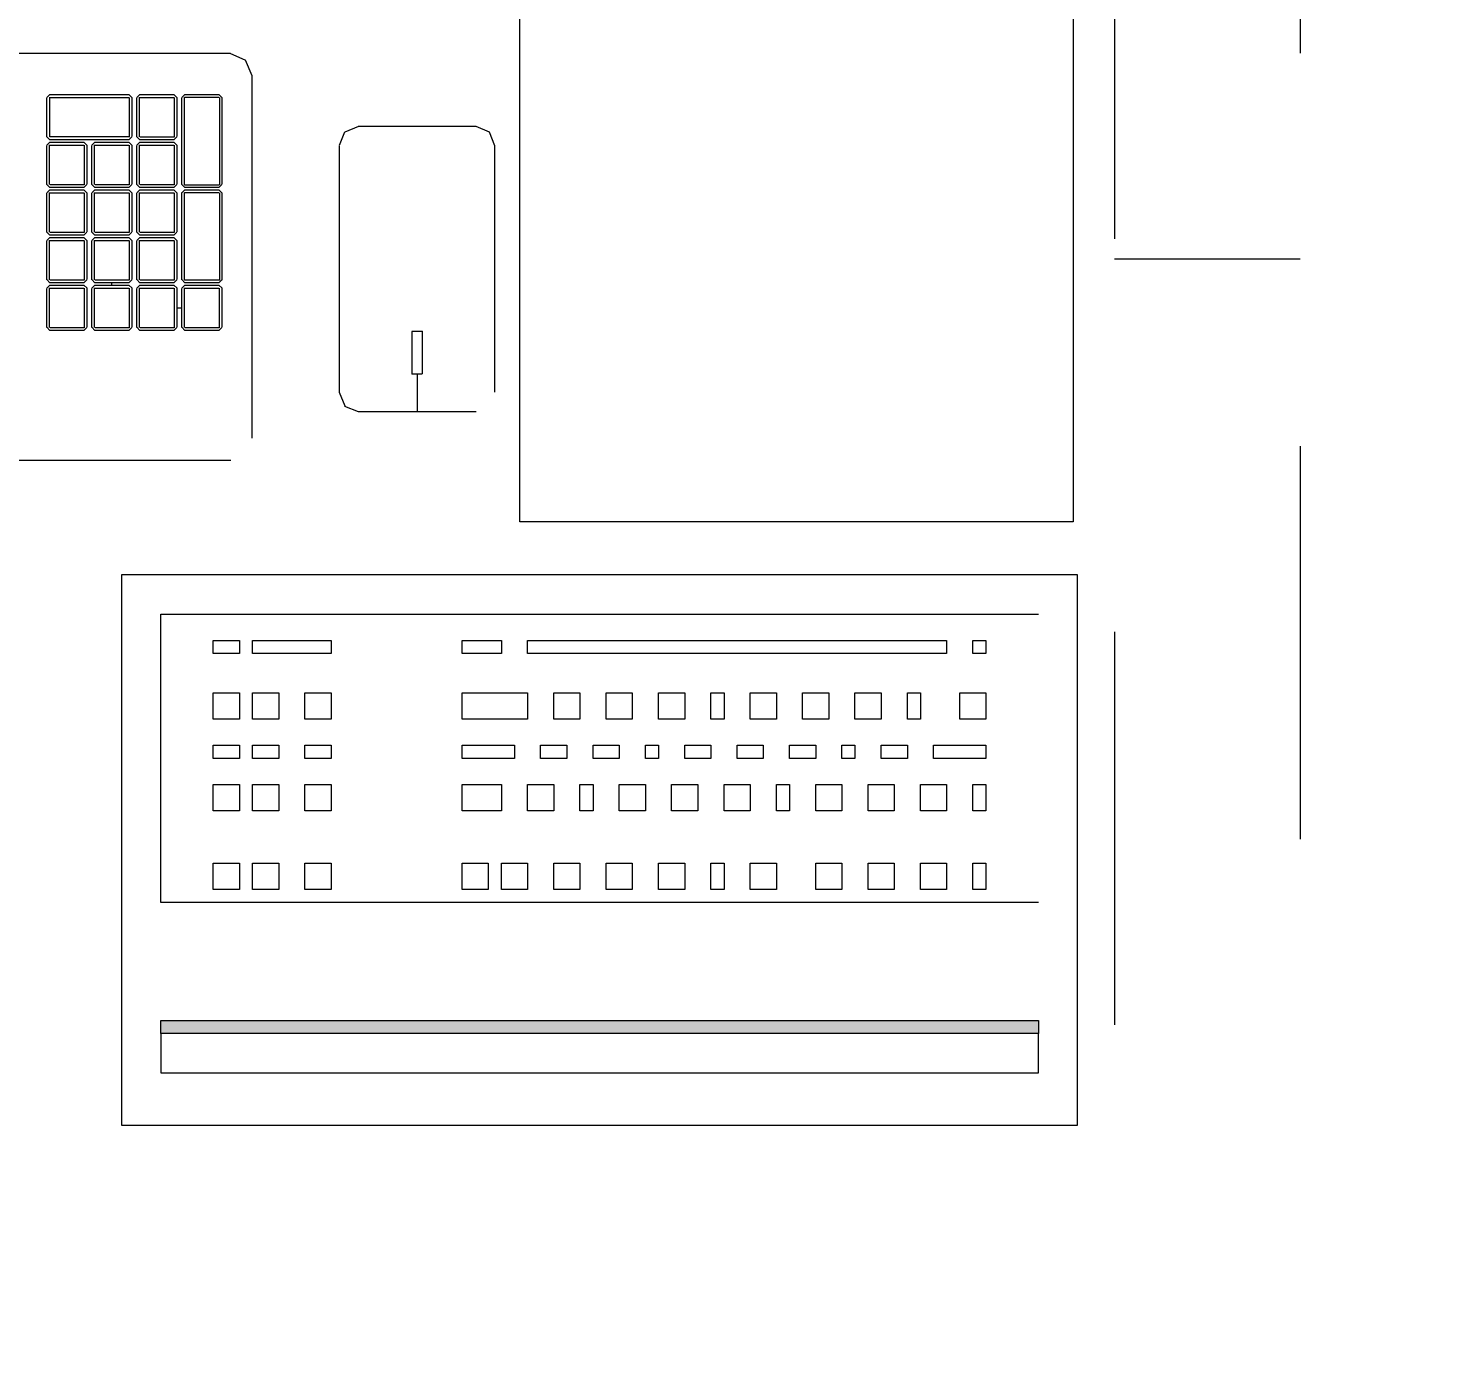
# Model space of a CAD drawing. Header units: millimetres. Extents: x 0 to 9483559, y -180456 to 305735.
# Drawn here: x 448595 to 449166, y 4871 to 5407 of the extents above; entities that cross this region are included whole.
import ezdxf
from ezdxf.enums import TextEntityAlignment as Align

# ---------------------------------------------------------------- set-up
doc = ezdxf.new("R2018")
doc.units = ezdxf.units.MM
doc.linetypes.add('Штрих', pattern=[6.35, 3.175, -3.175])
for name, color, linetype, lineweight in [('_TEXT', 7, 'Continuous', 30), ('АР_Маркер экспликации', 239, 'Continuous', 13), ('АР_Номер помещения', 250, 'Continuous', 9)]:
    doc.layers.add(name, color=color, linetype=linetype, lineweight=lineweight)
doc.layers.add('EI_DIMS_DETAIL', color=7, linetype='Continuous')
doc.layers.add('АР_лестницы', color=7, linetype='Continuous', lineweight=15, true_color=0xff24ff)
doc.layers.add('ТХ_ОБЩЕЕ', color=7, linetype='Continuous', lineweight=0, true_color=0x7b7b7b)
doc.layers.add('АР_Названия помещений', color=124, linetype='Continuous', lineweight=5, plot=False)
doc.layers.add('АР_Помещения_площадь', color=19, linetype='Continuous', lineweight=9, plot=False)
doc.styles.add('ISOCPEUR', font='', dxfattribs={"height": 250})
doc.styles.get("Standard").update_dxf_attribs({"font": 'GOST.TTF'})
doc.styles.add('ГОСТ 2.304', font='CS_Gost2304.shx', dxfattribs={"oblique": 10})
doc.styles.get('ISOCPEUR').set_extended_font_data('ISOCPEUR', italic=True)
doc.dimstyles.new('СПДС', dxfattribs={"dimscale": 100, "dimtxt": 2.5, "dimasz": 2.5, "dimexe": 2, "dimexo": 0.625, "dimgap": 1, "dimtad": 1, "dimdec": 0, "dimrnd": 5, "dimtxsty": 'ГОСТ 2.304', "dimblk": 'OBLIQUE', "dimblk1": 'OBLIQUE', "dimblk2": 'OBLIQUE', "dimcen": 2.5, "dimdle": 2, "dimadec": 0, "dimazin": 2, "dimtfac": 0.75, "dimtdec": 4, "dimtmove": 1, "dimatfit": 3, "dimfxl": 1, "dimtfill": 1, "dimtolj": 1, "dimarcsym": 1})

# ---------------------------------------------------------------- blocks, each defined once
blk = doc.blocks.new('*U333')
at = {"color": 7, "style": 'ISOCPEUR', "width": 0.7, "flags": 1}
blk.add_attdef('КАТЕГОРИЯ', (-499.17, -2092.19), '', height=250, dxfattribs=at)
at = {"layer": 'АР_Номер помещения', "color": 7, "style": 'ISOCPEUR', "width": 0.7}
blk.add_attdef('НОМЕР_ПОМЕЩЕНИЯ', text='', height=300, dxfattribs=at).set_placement((-13874.5, 6637.55), align=Align.MIDDLE_CENTER)
at = {"layer": 'АР_Помещения_площадь', "color": 7, "lineweight": 30, "width": 0.7, "flags": 104}
blk.add_attdef('ИМЯ_ПОМЕЩЕНИЯ', text='', height=100, dxfattribs=at).set_placement((157.63, 1217.14), align=Align.MIDDLE_CENTER)
at = {"layer": 'АР_Помещения_площадь', "color": 7, "style": 'ISOCPEUR', "width": 0.7}
blk.add_attdef('ПЛОЩАДЬ_ПОМЕЩЕНИЯ', text='', height=200, dxfattribs=at).set_placement((-12654.58, 407.67), align=Align.MIDDLE_RIGHT)
blk = doc.blocks.new('*U328')
at = {"color": 7, "style": 'ISOCPEUR', "width": 0.7, "flags": 1}
blk.add_attdef('КАТЕГОРИЯ', (-499.17, -2092.19), '', height=250, dxfattribs=at)
at = {"layer": 'АР_Номер помещения', "color": 7, "style": 'ISOCPEUR', "width": 0.7}
blk.add_attdef('НОМЕР_ПОМЕЩЕНИЯ', text='', height=300, dxfattribs=at).set_placement((-12706.03, 14288.98), align=Align.MIDDLE_CENTER)
at = {"layer": 'АР_Помещения_площадь', "color": 7, "style": 'ISOCPEUR', "width": 0.7}
blk.add_attdef('ПЛОЩАДЬ_ПОМЕЩЕНИЯ', text='', height=200, dxfattribs=at).set_placement((-12401.87, 13466.71), align=Align.MIDDLE_RIGHT)
at = {"layer": 'АР_Помещения_площадь', "color": 7, "lineweight": 30, "width": 0.7, "flags": 104}
blk.add_attdef('ИМЯ_ПОМЕЩЕНИЯ', text='', height=100, dxfattribs=at).set_placement((157.63, 1217.14), align=Align.MIDDLE_CENTER)
blk = doc.blocks.new('A$C064f767a')
at = {"layer": 'АР_лестницы', "linetype": 'Штрих', "lineweight": 9, "ltscale": 50}
blk.add_line((7180, 1549.58), (7105, 1549.58), dxfattribs=at)
for points in [[(4180, 1159.05), (4180, 2109.05), (7180, 2109.05), (7180, 1159.05)], [(4255, 1159.05), (4255, 2034.05), (7105, 2034.05), (7105, 1159.05)]]:
    blk.add_lwpolyline(points, dxfattribs=at)
blk = doc.blocks.new('table oborud')
at = {"lineweight": 9, "elevation": 0}
blk.add_lwpolyline([(743413.46, 689148.36), (743898.7, 689148.36), (743898.7, 688924.76), (743413.46, 688924.76)], close=True, dxfattribs=at)
at = {"layer": 'ТХ_ОБЩЕЕ'}
for points in [[(743438.31, 689707.91), (743438.31, 689265.16)], [(743602.61, 689265.29), (743602.61, 689708.04)], [(743490.76, 689338.24), (743492.01, 689339.49)], [(743491.96, 689339.44), (743507.71, 689339.44)], [(743507.81, 689339.44), (743509.06, 689338.19)], [(743510.01, 689338.24), (743511.26, 689339.49)], [(743511.18, 689339.44), (743526.93, 689339.44)], [(743527.06, 689339.44), (743528.31, 689338.19)], [(743529.23, 689338.24), (743530.48, 689339.49)], [(743530.43, 689339.44), (743546.18, 689339.44)], [(743546.31, 689339.44), (743547.56, 689338.19)], [(743548.48, 689338.24), (743549.73, 689339.49)], [(743549.68, 689339.44), (743565.43, 689339.44)], [(743565.53, 689339.44), (743566.78, 689338.19)], [(743567.73, 689338.24), (743568.98, 689339.49)], [(743568.93, 689339.44), (743584.68, 689339.44)], [(743584.78, 689339.44), (743586.03, 689338.19)], [(743490.76, 689324.46), (743490.76, 689338.21)], [(743491.86, 689338.26), (743491.86, 689338.26)], [(743491.86, 689324.41), (743491.86, 689338.16)], [(743491.91, 689338.34), (743507.91, 689338.34)], [(743507.83, 689338.34), (743507.83, 689338.34)], [(743507.88, 689338.26), (743507.88, 689324.51)], [(743509.01, 689338.24), (743509.01, 689324.49)], [(743510.01, 689324.46), (743510.01, 689338.21)], [(743511.11, 689338.26), (743511.11, 689338.26)], [(743511.11, 689324.41), (743511.11, 689338.16)], [(743511.16, 689338.34), (743527.16, 689338.34)], [(743527.08, 689338.34), (743527.08, 689338.34)], [(743527.13, 689338.26), (743527.13, 689324.51)], [(743528.23, 689338.24), (743528.23, 689324.49)], [(743529.23, 689324.46), (743529.23, 689338.21)], [(743530.36, 689338.26), (743530.36, 689338.26)], [(743530.36, 689324.41), (743530.36, 689338.16)], [(743530.41, 689338.34), (743546.41, 689338.34)], [(743546.33, 689338.34), (743546.33, 689338.34)], [(743546.38, 689338.26), (743546.38, 689324.51)], [(743547.48, 689338.24), (743547.48, 689324.49)], [(743548.48, 689324.46), (743548.48, 689338.21)], [(743549.61, 689338.26), (743549.61, 689338.26)], [(743549.61, 689324.41), (743549.61, 689338.16)], [(743549.66, 689338.34), (743565.66, 689338.34)], [(743565.58, 689338.34), (743565.58, 689338.34)], [(743565.63, 689338.26), (743565.63, 689324.51)], [(743566.73, 689338.24), (743566.73, 689324.49)], [(743567.73, 689306.29), (743567.73, 689338.29)], [(743568.88, 689338.29), (743568.88, 689338.29)], [(743568.88, 689306.24), (743568.88, 689338.24)], [(743568.91, 689338.29), (743584.91, 689338.29)], [(743584.83, 689338.29), (743584.83, 689306.29)], [(743585.98, 689338.24), (743585.98, 689306.24)], [(743491.96, 689323.26), (743490.71, 689324.51)], [(743507.83, 689324.36), (743491.83, 689324.36)], [(743491.91, 689324.36), (743491.91, 689324.36)], [(743507.81, 689323.26), (743492.06, 689323.26)], [(743509.01, 689324.46), (743507.76, 689323.21)], [(743507.88, 689324.41), (743507.88, 689324.41)], [(743511.18, 689323.26), (743509.93, 689324.51)], [(743527.08, 689324.36), (743511.08, 689324.36)], [(743511.16, 689324.36), (743511.16, 689324.36)], [(743527.06, 689323.26), (743511.31, 689323.26)], [(743528.23, 689324.46), (743526.98, 689323.21)], [(743527.13, 689324.41), (743527.13, 689324.41)], [(743530.43, 689323.26), (743529.18, 689324.51)], [(743546.33, 689324.36), (743530.33, 689324.36)], [(743530.41, 689324.36), (743530.41, 689324.36)], [(743546.31, 689323.26), (743530.56, 689323.26)], [(743547.48, 689324.46), (743546.23, 689323.21)], [(743546.38, 689324.41), (743546.38, 689324.41)], [(743549.68, 689323.26), (743548.43, 689324.51)], [(743565.58, 689324.36), (743549.58, 689324.36)], [(743549.66, 689324.36), (743549.66, 689324.36)], [(743565.53, 689323.26), (743549.78, 689323.26)], [(743566.73, 689324.46), (743565.48, 689323.21)], [(743565.63, 689324.41), (743565.63, 689324.41)], [(743490.76, 689320.06), (743492.01, 689321.31)], [(743490.76, 689306.29), (743490.76, 689320.04)], [(743491.86, 689320.09), (743491.86, 689320.09)], [(743491.86, 689306.24), (743491.86, 689319.99)], [(743491.91, 689320.16), (743507.91, 689320.16)], [(743491.96, 689321.26), (743507.71, 689321.26)], [(743507.81, 689321.26), (743509.06, 689320.01)], [(743507.83, 689320.16), (743507.83, 689320.16)], [(743507.88, 689320.09), (743507.88, 689306.34)], [(743509.01, 689320.06), (743509.01, 689306.31)], [(743510.01, 689320.06), (743511.26, 689321.31)], [(743510.01, 689306.29), (743510.01, 689320.04)], [(743511.11, 689320.09), (743511.11, 689320.09)], [(743511.11, 689306.24), (743511.11, 689319.99)], [(743511.16, 689320.16), (743527.16, 689320.16)], [(743511.18, 689321.26), (743526.93, 689321.26)], [(743527.06, 689321.26), (743528.31, 689320.01)], [(743527.08, 689320.16), (743527.08, 689320.16)], [(743527.13, 689320.09), (743527.13, 689306.34)], [(743528.23, 689320.06), (743528.23, 689306.31)], [(743529.23, 689320.06), (743530.48, 689321.31)], [(743529.23, 689306.29), (743529.23, 689320.04)], [(743530.36, 689320.09), (743530.36, 689320.09)], [(743530.36, 689306.24), (743530.36, 689319.99)], [(743530.41, 689320.16), (743546.41, 689320.16)], [(743530.43, 689321.26), (743546.18, 689321.26)], [(743546.31, 689321.26), (743547.56, 689320.01)], [(743546.33, 689320.16), (743546.33, 689320.16)], [(743546.38, 689320.09), (743546.38, 689306.34)], [(743547.48, 689320.06), (743547.48, 689306.31)], [(743548.48, 689320.06), (743549.73, 689321.31)], [(743548.48, 689306.29), (743548.48, 689320.04)], [(743549.61, 689320.09), (743549.61, 689320.09)], [(743549.61, 689306.24), (743549.61, 689319.99)], [(743549.66, 689320.16), (743565.66, 689320.16)], [(743549.68, 689321.26), (743565.43, 689321.26)], [(743565.53, 689321.26), (743566.78, 689320.01)], [(743565.58, 689320.16), (743565.58, 689320.16)], [(743565.63, 689320.09), (743565.63, 689306.34)], [(743566.73, 689320.06), (743566.73, 689306.31)], [(743509.01, 689313.16), (743510.01, 689313.16)], [(743491.96, 689305.09), (743490.71, 689306.34)], [(743507.83, 689306.19), (743491.83, 689306.19)], [(743491.91, 689306.19), (743491.91, 689306.19)], [(743509.01, 689306.29), (743507.76, 689305.04)], [(743507.88, 689306.24), (743507.88, 689306.24)], [(743511.18, 689305.09), (743509.93, 689306.34)], [(743527.08, 689306.19), (743511.08, 689306.19)], [(743511.16, 689306.19), (743511.16, 689306.19)], [(743528.23, 689306.29), (743526.98, 689305.04)], [(743527.13, 689306.24), (743527.13, 689306.24)], [(743530.43, 689305.09), (743529.18, 689306.34)], [(743546.33, 689306.19), (743530.33, 689306.19)], [(743530.41, 689306.19), (743530.41, 689306.19)], [(743547.48, 689306.29), (743546.23, 689305.04)], [(743546.38, 689306.24), (743546.38, 689306.24)], [(743549.68, 689305.09), (743548.43, 689306.34)], [(743565.58, 689306.19), (743549.58, 689306.19)], [(743549.66, 689306.19), (743549.66, 689306.19)], [(743566.73, 689306.29), (743565.48, 689305.04)], [(743565.63, 689306.24), (743565.63, 689306.24)], [(743568.93, 689305.09), (743567.68, 689306.34)], [(743584.83, 689306.24), (743568.83, 689306.24)], [(743568.91, 689306.24), (743568.91, 689306.24)], [(743585.98, 689306.29), (743584.73, 689305.04)], [(743490.76, 689301.89), (743492.01, 689303.14)], [(743490.76, 689288.09), (743490.76, 689301.84)], [(743491.86, 689301.91), (743491.86, 689301.91)], [(743491.86, 689288.06), (743491.86, 689301.81)], [(743491.91, 689301.96), (743507.91, 689301.96)], [(743491.96, 689303.09), (743507.71, 689303.09)], [(743507.81, 689305.09), (743492.06, 689305.09)], [(743507.81, 689303.09), (743509.06, 689301.84)], [(743507.83, 689301.96), (743507.83, 689301.96)], [(743507.88, 689301.91), (743507.88, 689288.16)], [(743509.01, 689301.89), (743509.01, 689288.14)], [(743510.01, 689301.89), (743511.26, 689303.14)], [(743510.01, 689288.09), (743510.01, 689301.84)], [(743511.11, 689301.91), (743511.11, 689301.91)], [(743511.11, 689288.06), (743511.11, 689301.81)], [(743511.16, 689301.96), (743527.16, 689301.96)], [(743511.18, 689303.09), (743526.93, 689303.09)], [(743527.06, 689305.09), (743511.31, 689305.09)], [(743527.06, 689303.09), (743528.31, 689301.84)], [(743527.08, 689301.96), (743527.08, 689301.96)], [(743527.13, 689301.91), (743527.13, 689288.16)], [(743528.23, 689301.89), (743528.23, 689288.14)], [(743529.23, 689301.89), (743530.48, 689303.14)], [(743529.23, 689288.09), (743529.23, 689301.84)], [(743530.36, 689301.91), (743530.36, 689301.91)], [(743530.36, 689288.06), (743530.36, 689301.81)], [(743530.41, 689301.96), (743546.41, 689301.96)], [(743530.43, 689303.09), (743546.18, 689303.09)], [(743546.31, 689305.09), (743530.56, 689305.09)], [(743546.31, 689303.09), (743547.56, 689301.84)], [(743546.33, 689301.96), (743546.33, 689301.96)], [(743546.38, 689301.91), (743546.38, 689288.16)], [(743547.48, 689301.89), (743547.48, 689288.14)], [(743548.48, 689301.89), (743549.73, 689303.14)], [(743548.48, 689288.09), (743548.48, 689301.84)], [(743549.61, 689301.91), (743549.61, 689301.91)], [(743549.61, 689288.06), (743549.61, 689301.81)], [(743549.66, 689301.96), (743565.66, 689301.96)], [(743549.68, 689303.09), (743565.43, 689303.09)], [(743565.53, 689305.09), (743549.78, 689305.09)], [(743565.53, 689303.09), (743566.78, 689301.84)], [(743565.58, 689301.96), (743565.58, 689301.96)], [(743565.63, 689301.91), (743565.63, 689288.16)], [(743566.73, 689301.89), (743566.73, 689288.14)], [(743567.73, 689301.89), (743568.98, 689303.14)], [(743567.73, 689288.09), (743567.73, 689301.84)], [(743568.83, 689301.91), (743568.83, 689301.91)], [(743568.83, 689288.06), (743568.83, 689301.81)], [(743568.91, 689301.96), (743584.91, 689301.96)], [(743568.93, 689303.09), (743584.68, 689303.09)], [(743584.78, 689305.09), (743569.03, 689305.09)], [(743584.78, 689303.09), (743586.03, 689301.84)], [(743584.83, 689301.96), (743584.83, 689301.96)], [(743584.88, 689301.91), (743584.88, 689288.16)], [(743585.98, 689301.89), (743585.98, 689288.14)], [(743491.96, 689286.91), (743490.71, 689288.16)], [(743509.01, 689288.09), (743507.76, 689286.84)], [(743507.88, 689288.06), (743507.88, 689288.06)], [(743511.18, 689286.91), (743509.93, 689288.16)], [(743528.23, 689288.09), (743526.98, 689286.84)], [(743527.13, 689288.06), (743527.13, 689288.06)], [(743530.43, 689286.91), (743529.18, 689288.16)], [(743547.48, 689288.09), (743546.23, 689286.84)], [(743546.38, 689288.06), (743546.38, 689288.06)], [(743549.68, 689286.91), (743548.43, 689288.16)], [(743566.73, 689288.09), (743565.48, 689286.84)], [(743565.63, 689288.06), (743565.63, 689288.06)], [(743568.93, 689286.91), (743567.68, 689288.16)], [(743585.98, 689288.09), (743584.73, 689286.84)], [(743584.88, 689288.06), (743584.88, 689288.06)], [(743490.76, 689283.71), (743492.01, 689284.96)], [(743490.76, 689269.91), (743490.76, 689283.66)], [(743507.83, 689288.01), (743491.83, 689288.01)], [(743491.86, 689283.74), (743491.86, 689283.74)], [(743491.86, 689269.89), (743491.86, 689283.64)], [(743491.91, 689288.01), (743491.91, 689288.01)], [(743491.91, 689283.79), (743507.91, 689283.79)], [(743491.96, 689284.91), (743507.71, 689284.91)], [(743507.81, 689286.91), (743492.06, 689286.91)], [(743499.88, 689286.91), (743499.88, 689284.91)], [(743507.81, 689284.91), (743509.06, 689283.66)], [(743507.83, 689283.79), (743507.83, 689283.79)], [(743507.88, 689283.74), (743507.88, 689269.99)], [(743509.01, 689283.71), (743509.01, 689269.96)], [(743510.01, 689283.71), (743511.26, 689284.96)], [(743510.01, 689269.91), (743510.01, 689283.66)], [(743511.01, 689283.74), (743511.26, 689283.99)], [(743511.01, 689269.89), (743511.01, 689283.64)], [(743527.08, 689288.01), (743511.08, 689288.01)], [(743511.16, 689288.01), (743511.16, 689288.01)], [(743511.16, 689283.89), (743546.41, 689283.89)], [(743511.18, 689284.91), (743546.43, 689284.91)], [(743527.06, 689286.91), (743511.31, 689286.91)], [(743546.33, 689288.01), (743530.33, 689288.01)], [(743530.41, 689288.01), (743530.41, 689288.01)], [(743546.31, 689286.91), (743530.56, 689286.91)], [(743546.31, 689284.91), (743547.56, 689283.66)], [(743546.33, 689283.89), (743546.58, 689283.64)], [(743546.48, 689283.74), (743546.48, 689269.99)], [(743547.48, 689283.71), (743547.48, 689269.96)], [(743548.48, 689283.71), (743549.73, 689284.96)], [(743548.48, 689269.91), (743548.48, 689283.66)], [(743549.48, 689283.74), (743549.73, 689283.99)], [(743549.48, 689269.89), (743549.48, 689283.64)], [(743565.58, 689288.01), (743549.58, 689288.01)], [(743549.66, 689288.01), (743549.66, 689288.01)], [(743549.66, 689283.89), (743584.91, 689283.89)], [(743549.68, 689284.91), (743584.68, 689284.91)], [(743565.53, 689286.91), (743549.78, 689286.91)], [(743584.83, 689288.01), (743568.83, 689288.01)], [(743568.91, 689288.01), (743568.91, 689288.01)], [(743584.78, 689286.91), (743569.03, 689286.91)], [(743584.78, 689284.91), (743586.03, 689283.66)], [(743584.81, 689283.89), (743585.06, 689283.64)], [(743584.98, 689283.74), (743584.98, 689269.99)], [(743585.98, 689283.71), (743585.98, 689269.96)], [(743491.96, 689268.74), (743490.71, 689269.99)], [(743507.83, 689269.84), (743491.83, 689269.84)], [(743491.91, 689269.84), (743491.91, 689269.84)], [(743507.81, 689268.74), (743492.06, 689268.74)], [(743509.01, 689269.91), (743507.76, 689268.66)], [(743507.88, 689269.89), (743507.88, 689269.89)], [(743511.18, 689268.74), (743509.93, 689269.99)], [(743511.16, 689269.74), (743510.91, 689269.99)], [(743546.31, 689268.74), (743511.06, 689268.74)], [(743546.33, 689269.74), (743511.08, 689269.74)], [(743547.48, 689269.91), (743546.23, 689268.66)], [(743546.48, 689269.89), (743546.23, 689269.64)], [(743549.68, 689268.74), (743548.43, 689269.99)], [(743549.66, 689269.74), (743549.41, 689269.99)], [(743584.81, 689269.74), (743549.56, 689269.74)], [(743584.78, 689268.74), (743549.78, 689268.74)], [(743585.98, 689269.91), (743584.73, 689268.66)], [(743584.98, 689269.89), (743584.73, 689269.64)], [(743599.83, 689259.11), (743602.58, 689265.36)], [(743447.28, 689256.46), (743593.53, 689256.46)], [(743593.61, 689256.46), (743599.86, 689259.21)], [(743465.78, 689221.31), (743460.28, 689219.06)], [(743565.31, 689221.31), (743465.81, 689221.31)], [(743570.88, 689219.14), (743565.38, 689221.39)], [(743460.21, 689219.14), (743457.96, 689213.64)], [(743573.06, 689213.56), (743570.81, 689219.06)], [(743458.06, 689213.56), (743458.06, 689166.06)], [(743573.06, 689166.14), (743573.06, 689213.64)], [(743490.33, 689192.01), (743473.08, 689192.01)], [(743473.18, 689192.01), (743473.18, 689187.76)], [(743490.33, 689187.69), (743490.33, 689191.94)], [(743473.18, 689189.86), (743457.93, 689189.86)], [(743473.18, 689187.69), (743490.43, 689187.69)], [(743570.88, 689160.56), (743573.13, 689166.06)], [(743465.78, 689158.41), (743565.28, 689158.41)], [(743565.31, 689158.41), (743570.81, 689160.66)]]:
    blk.add_lwpolyline(points, dxfattribs=at)
at = {"layer": 'ТХ_ОБЩЕЕ', "ltscale": 100, "transparency": 33554687}
for points in [[(743391.96, 688922.99), (743391.96, 689309.28), (743169.71, 689309.28), (743169.71, 688922.99)], [(743206.75, 688938.87), (743206.75, 689293.41), (743190.88, 689293.41), (743190.88, 688938.87), (743206.75, 688938.87), (743206.75, 689293.41), (743212.04, 689293.41), (743212.04, 688938.87)], [(743275.54, 689261.66), (743264.96, 689261.66), (743264.96, 689272.24), (743275.54, 689272.24)], [(743307.29, 689261.66), (743296.71, 689261.66), (743296.71, 689272.24), (743307.29, 689272.24)], [(743323.17, 689261.66), (743317.88, 689261.66), (743317.88, 689272.24), (743323.17, 689272.24)], [(743344.34, 689261.66), (743333.75, 689261.66), (743333.75, 689272.24), (743344.34, 689272.24)], [(743365.5, 689261.66), (743360.21, 689261.66), (743360.21, 689272.24), (743365.5, 689272.24)], [(743275.54, 689245.78), (743264.96, 689245.78), (743264.96, 689256.37), (743275.54, 689256.37)], [(743307.29, 689245.78), (743296.71, 689245.78), (743296.71, 689256.37), (743307.29, 689256.37)], [(743323.17, 689245.78), (743317.88, 689245.78), (743317.88, 689256.37), (743323.17, 689256.37)], [(743344.34, 689245.78), (743333.75, 689245.78), (743333.75, 689256.37), (743344.34, 689256.37)], [(743365.5, 689224.62), (743360.21, 689224.62), (743360.21, 689256.37), (743365.5, 689256.37)], [(743275.54, 689224.62), (743264.96, 689224.62), (743264.96, 689235.2), (743275.54, 689235.2)], [(743307.29, 689224.62), (743296.71, 689224.62), (743296.71, 689235.2), (743307.29, 689235.2)], [(743323.17, 689224.62), (743317.88, 689224.62), (743317.88, 689235.2), (743323.17, 689235.2)], [(743344.34, 689224.62), (743333.75, 689224.62), (743333.75, 689235.2), (743344.34, 689235.2)], [(743275.54, 689161.11), (743264.96, 689161.11), (743264.96, 689171.7), (743275.54, 689171.7)], [(743307.29, 689155.83), (743296.71, 689155.83), (743296.71, 689171.7), (743307.29, 689171.7)], [(743323.17, 689150.53), (743317.88, 689150.53), (743317.88, 689171.7), (743323.17, 689171.7)], [(743344.34, 689145.24), (743333.75, 689145.24), (743333.75, 689171.7), (743344.34, 689171.7)], [(743365.5, 689155.83), (743360.21, 689155.83), (743360.21, 689171.7), (743365.5, 689171.7)], [(743275.54, 689145.24), (743264.96, 689145.24), (743264.96, 689155.82), (743275.54, 689155.82)], [(743307.29, 689134.66), (743296.71, 689134.66), (743296.71, 689145.24), (743307.29, 689145.24)], [(743323.17, 689129.37), (743317.88, 689129.37), (743317.88, 689139.95), (743323.17, 689139.95)], [(743365.5, 688975.91), (743360.21, 688975.91), (743360.21, 689145.24), (743365.5, 689145.24)], [(743275.54, 689124.07), (743264.96, 689124.07), (743264.96, 689134.66), (743275.54, 689134.66)], [(743344.34, 689124.07), (743333.75, 689124.07), (743333.75, 689134.66), (743344.34, 689134.66)], [(743307.29, 689118.78), (743296.71, 689118.78), (743296.71, 689124.07), (743307.29, 689124.07)], [(743323.17, 689108.2), (743317.88, 689108.2), (743317.88, 689118.78), (743323.17, 689118.78)], [(743275.54, 689102.91), (743264.96, 689102.91), (743264.96, 689113.49), (743275.54, 689113.49)], [(743344.34, 689102.91), (743333.75, 689102.91), (743333.75, 689113.49), (743344.34, 689113.49)], [(743307.29, 689097.62), (743296.71, 689097.62), (743296.71, 689108.2), (743307.29, 689108.2)], [(743323.17, 689092.33), (743317.88, 689092.33), (743317.88, 689097.62), (743323.17, 689097.62)], [(743275.54, 689081.74), (743264.96, 689081.74), (743264.96, 689092.32), (743275.54, 689092.32)], [(743344.34, 689081.74), (743333.75, 689081.74), (743333.75, 689092.32), (743344.34, 689092.32)], [(743307.29, 689076.45), (743296.71, 689076.45), (743296.71, 689087.03), (743307.29, 689087.03)], [(743323.17, 689071.16), (743317.88, 689071.16), (743317.88, 689081.74), (743323.17, 689081.74)], [(743275.54, 689065.87), (743264.96, 689065.87), (743264.96, 689071.16), (743275.54, 689071.16)], [(743307.29, 689055.28), (743296.71, 689055.28), (743296.71, 689065.86), (743307.29, 689065.86)], [(743344.34, 689065.87), (743333.75, 689065.87), (743333.75, 689071.16), (743344.34, 689071.16)], [(743323.17, 689049.99), (743317.88, 689049.99), (743317.88, 689060.58), (743323.17, 689060.58)], [(743275.54, 689044.7), (743264.96, 689044.7), (743264.96, 689055.28), (743275.54, 689055.28)], [(743344.34, 689044.7), (743333.75, 689044.7), (743333.75, 689055.28), (743344.34, 689055.28)], [(743307.29, 689039.41), (743296.71, 689039.41), (743296.71, 689044.7), (743307.29, 689044.7)], [(743323.17, 689028.82), (743317.88, 689028.82), (743317.88, 689039.41), (743323.17, 689039.41)], [(743344.34, 689023.54), (743333.75, 689023.54), (743333.75, 689034.12), (743344.34, 689034.12)], [(743275.54, 689018.24), (743264.96, 689018.24), (743264.96, 689028.82), (743275.54, 689028.82)], [(743307.29, 689018.24), (743296.71, 689018.24), (743296.71, 689028.82), (743307.29, 689028.82)], [(743323.17, 689012.95), (743317.88, 689012.95), (743317.88, 689018.24), (743323.17, 689018.24)], [(743344.34, 689002.37), (743333.75, 689002.37), (743333.75, 689012.95), (743344.34, 689012.95)], [(743275.54, 688997.07), (743264.96, 688997.07), (743264.96, 689007.66), (743275.54, 689007.66)], [(743307.29, 688997.07), (743296.71, 688997.07), (743296.71, 689007.66), (743307.29, 689007.66)], [(743323.17, 688991.78), (743317.88, 688991.78), (743317.88, 689002.37), (743323.17, 689002.37)], [(743344.34, 688986.49), (743333.75, 688986.49), (743333.75, 688991.78), (743344.34, 688991.78)], [(743275.54, 688975.91), (743264.96, 688975.91), (743264.96, 688986.49), (743275.54, 688986.49)], [(743307.29, 688975.91), (743296.71, 688975.91), (743296.71, 688986.49), (743307.29, 688986.49)], [(743323.17, 688960.03), (743317.88, 688960.03), (743317.88, 688981.2), (743323.17, 688981.2)], [(743344.34, 688960.03), (743333.75, 688960.03), (743333.75, 688970.62), (743344.34, 688970.62)], [(743275.54, 688960.03), (743264.96, 688960.03), (743264.96, 688965.33), (743275.54, 688965.33)], [(743307.29, 688960.03), (743296.71, 688960.03), (743296.71, 688965.33), (743307.29, 688965.33)], [(743365.5, 688960.03), (743360.21, 688960.03), (743360.21, 688965.33), (743365.5, 688965.33)]]:
    blk.add_lwpolyline(points, close=True, dxfattribs=at)
for points in [[(743259.67, 689293.41), (743376.09, 689293.41)], [(743259.67, 688938.87), (743259.67, 689293.41)], [(743376.08, 689293.41), (743376.08, 688938.86)]]:
    blk.add_lwpolyline(points, dxfattribs=at)
blk.add_solid([(743206.75, 689293.4), (743206.75, 688938.86), (743212.04, 689293.4), (743212.04, 688938.86)], dxfattribs=at)
blk = doc.blocks.new('_Oblique')
at = {"color": 0, "linetype": 'ByBlock', "lineweight": -2}
blk.add_line((-0.5, -0.5), (0.5, 0.5), dxfattribs=at)
blk = doc.blocks.new('*D359')
at = {"layer": 'Defpoints', "color": 0, "lineweight": 9, "ltscale": 100, "transparency": 16777216}
for p in [(444010.96, 20376.16), (444010.96, 20376.16), (445201.44, 18553.14), (453609.49, 16877.32), (448082.63, 4891.3)]:
    blk.add_point(p, dxfattribs=at)
at = {"layer": 'EI_DIMS_DETAIL', "color": 0, "lineweight": -2, "ltscale": 100, "transparency": 16777216}
blk.add_arc((444010.96, 20376.16), 2177.31, 284.73216, 339.97226, dxfattribs=at)
at = {"layer": 'EI_DIMS_DETAIL', "color": 0, "lineweight": -2, "ltscale": 100, "transparency": 16777216, "xscale": 250, "yscale": 250, "zscale": 250}
for p, rotation in [((446056.59, 19630.49), 69.97225650439906), ((444564.65, 18270.43), 194.7321602299616)]:
    blk.add_blockref('_Oblique', p, dxfattribs=dict(at, rotation=rotation))
at = {"layer": 'EI_DIMS_DETAIL', "color": 0, "lineweight": 9, "ltscale": 100, "transparency": 16777216, "insert": (445326.2, 18933.37), "char_height": 250, "attachment_point": 5, "rotation": 42.3522, "style": 'ГОСТ 2.304', "bg_fill": 3, "box_fill_scale": 1.1, "bg_fill_color": 256, "bg_fill_true_color": 13158600, "bg_fill_transparency": 0}
blk.add_mtext('\\A1;55°', dxfattribs=at)
blk = doc.blocks.new('*D360')
at = {"layer": 'Defpoints', "color": 0, "lineweight": 9, "ltscale": 100, "transparency": 16777216}
for p in [(451688.79, 20393.7), (451698.26, 20391.21), (449365.95, 18538.1), (441929.37, 16801.47), (447495.79, 4455.94)]:
    blk.add_point(p, dxfattribs=at)
at = {"layer": 'EI_DIMS_DETAIL', "color": 0, "lineweight": -2, "ltscale": 100, "transparency": 16777216}
blk.add_arc((451700, 20397.82), 2984.35, 200.20755, 255.22626, dxfattribs=at)
at = {"layer": 'EI_DIMS_DETAIL', "color": 0, "lineweight": -2, "ltscale": 100, "transparency": 16777216, "xscale": 250, "yscale": 250, "zscale": 250}
for p, rotation in [((448899.34, 19366.96), 110.2075462126587), ((450938.98, 17512.13), 345.2262627049069)]:
    blk.add_blockref('_Oblique', p, dxfattribs=dict(at, rotation=rotation))
at = {"layer": 'EI_DIMS_DETAIL', "color": 0, "lineweight": 9, "ltscale": 100, "transparency": 16777216, "insert": (449843.53, 18356.37), "char_height": 250, "attachment_point": 5, "rotation": 317.7169, "style": 'ГОСТ 2.304', "bg_fill": 3, "box_fill_scale": 1.1, "bg_fill_color": 256, "bg_fill_true_color": 13158600, "bg_fill_transparency": 0}
blk.add_mtext('\\A1;55°', dxfattribs=at)
blk = doc.blocks.new('*D361')
at = {"layer": 'Defpoints', "color": 0, "lineweight": 9, "ltscale": 100, "transparency": 16777216}
for p in [(451698.26, 20391.21), (451713.37, 20387.23), (453535.75, 18196.04), (451878.59, 17415.19), (447495.79, 4455.94)]:
    blk.add_point(p, dxfattribs=at)
at = {"layer": 'EI_DIMS_DETAIL', "color": 0, "lineweight": -2, "ltscale": 100, "transparency": 16777216}
blk.add_line((453575.72, 18147.99), (453742.23, 17947.79), dxfattribs=at)
blk.add_arc((451701.1, 20401.98), 2992.07, 255.22626, 309.7499, dxfattribs=at)
at = {"layer": 'EI_DIMS_DETAIL', "color": 0, "lineweight": -2, "ltscale": 100, "transparency": 16777216, "xscale": 250, "yscale": 250, "zscale": 250}
for p, rotation in [((453614.34, 18101.55), 39.74990176135852), ((450938.11, 17508.83), 165.2262627049069)]:
    blk.add_blockref('_Oblique', p, dxfattribs=dict(at, rotation=rotation))
at = {"layer": 'EI_DIMS_DETAIL', "color": 0, "lineweight": 9, "ltscale": 100, "transparency": 16777216, "insert": (452299.44, 17700.38), "char_height": 250, "attachment_point": 5, "rotation": 12.4881, "style": 'ГОСТ 2.304', "bg_fill": 3, "box_fill_scale": 1.1, "bg_fill_color": 256, "bg_fill_true_color": 13158600, "bg_fill_transparency": 0}
blk.add_mtext('\\A1;55°', dxfattribs=at)

msp = doc.modelspace()

# ---------------------------------------------------------------- block references
at = {"lineweight": 9, "rotation": 90}
msp.add_blockref('table oborud', (1137941.94, -738205.83, 0), dxfattribs=at)
at = {"layer": '_TEXT', "color": 1, "lineweight": 9, "ltscale": 500}
msp.add_blockref('A$C064f767a', (441928.8, 3764.16), dxfattribs=at)
at = {"layer": 'АР_Маркер экспликации', "lineweight": 9}
ref = msp.add_blockref('*U333', (453732.88, 27950.88), dxfattribs=at)
lines = msp.add_mtext('\\W0.8000;Кабинет материальной технологии тип 2', dxfattribs={"layer": 'АР_Названия помещений', "insert": (439898.63, 32758.63), "char_height": 4891.9555, "width": 926.94, "attachment_point": 1})
ref.add_attrib('ИМЯ_ПОМЕЩЕНИЯ', '', (439898.63, 32758.63), dxfattribs={"flags": 104}).embed_mtext(lines)
at = {"layer": 'АР_Маркер экспликации', "color": 7, "lineweight": 9}
ref = msp.add_blockref('*U328', (459768.19, 3662.87), dxfattribs=at)
lines = msp.add_mtext('\\W0.8000;Многофункциональное пространство с функцией актового зала (с эстрадой в уровне пола)', dxfattribs={"layer": 'АР_Названия помещений', "insert": (447608.92, 15921.16), "char_height": 6157.775, "width": 926.94, "attachment_point": 1})
ref.add_attrib('ИМЯ_ПОМЕЩЕНИЯ', '', (447608.92, 15921.16), dxfattribs={"flags": 104}).embed_mtext(lines)

# ---------------------------------------------------------------- next in the draw order: dimensions: what is measured, and where the dimension line sits
at = {"layer": 'EI_DIMS_DETAIL', "lineweight": 9, "ltscale": 100}
dim = msp.add_angular_dim_2l(base=(445201.44, 18553.14), line1=((444010.96, 20376.16), (453609.49, 16877.32)), line2=((444010.96, 20376.16), (448082.63, 4891.3)), dimstyle='СПДС', dxfattribs=at)
dim.commit()
dim.dimension.update_dxf_attribs({"geometry": '*D359', "text_midpoint": (445326.2, 18933.37)})

# ---------------------------------------------------------------- next in the draw order: dimensions: what is measured, and where the dimension line sits
dim = msp.add_angular_dim_2l(base=(449365.95, 18538.1), line1=((451698.26, 20391.21), (447495.79, 4455.94)), line2=((451688.79, 20393.7), (441929.37, 16801.47)), dimstyle='СПДС', dxfattribs=at)
dim.commit()
dim.dimension.update_dxf_attribs({"geometry": '*D360', "text_midpoint": (449843.53, 18356.37)})

# ---------------------------------------------------------------- next in the draw order: dimensions: what is measured, and where the dimension line sits
dim = msp.add_angular_dim_2l(base=(451878.59, 17415.19), line1=((451713.37, 20387.23), (453535.75, 18196.04)), line2=((451698.26, 20391.21), (447495.79, 4455.94)), dimstyle='СПДС', dxfattribs=at)
dim.commit()
dim.dimension.update_dxf_attribs({"geometry": '*D361', "text_midpoint": (452299.44, 17700.38)})

doc.saveas('drawing.dxf')
